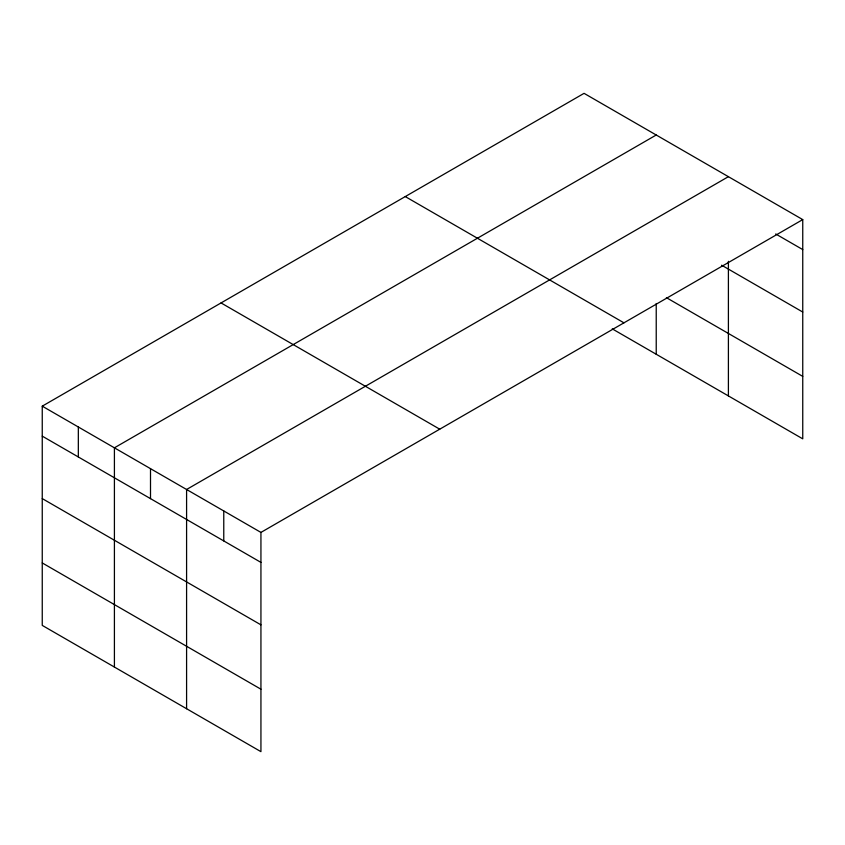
<?xml version="1.0" encoding="UTF-8"?>
<svg xmlns="http://www.w3.org/2000/svg" width="845" height="845" viewBox="0 0 845 845"><rect width="100%" height="100%" fill="white"/><g stroke="black" fill="none" stroke-linecap="round" stroke-linejoin="round"><path stroke-width="1.27" d="M42.25 406.16L260.936 532.413L260.936 751.659L42.25 625.395L42.25 406.16L584.064 93.341L802.75 219.605L802.75 438.84L612.255 328.863M656.227 135.01L114.413 447.818L114.413 667.064M728.401 176.679L186.587 489.487L186.587 708.723M260.936 532.413L802.75 219.605M775.71 233.97L802.75 249.581M721.63 265.203L802.75 312.037M666.378 297.651L802.75 376.384M405.262 196.568L623.948 322.832M221.052 302.933L439.738 429.186M42.25 436.136L260.936 562.39M42.25 498.592L260.936 624.846M42.25 562.939L260.936 689.203M728.401 261.306L728.401 395.914M656.227 303.503L656.227 354.256M223.767 510.95L223.767 540.927M150.505 468.658L150.505 498.634M78.331 426.989L78.331 456.965"/></g></svg>
